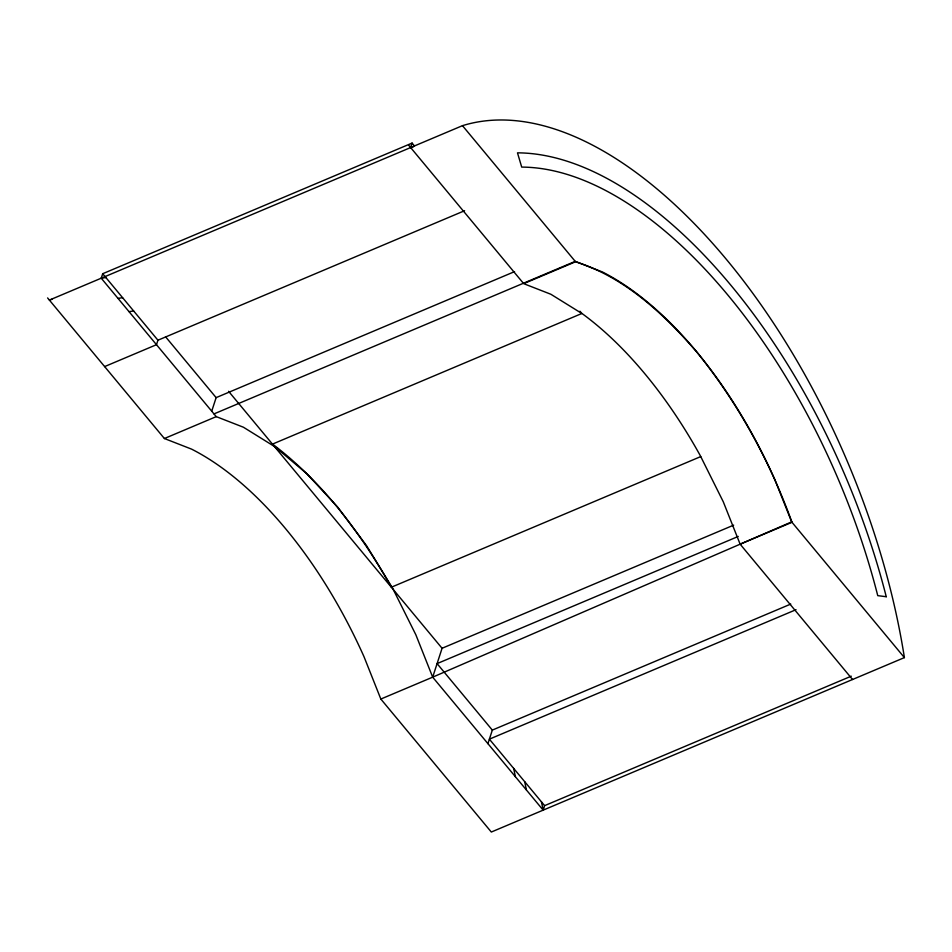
<?xml version="1.0" encoding="UTF-8"?>
<svg xmlns="http://www.w3.org/2000/svg" width="952" height="952" viewBox="0 0 952 952"><rect width="100%" height="100%" fill="white"/><g stroke="black" fill="none" stroke-linecap="round" stroke-linejoin="round"><path stroke-width="1.43" d="M851.266 676.17L544.615 805.654L543.164 810.14L432.684 677.158L415.857 634.794L392.76 588.491L366.401 545.448L337.484 506.833L306.782 473.691L275.14 446.916L243.403 427.222L216.247 416.631L101.245 278.21L102.697 273.724L412.085 143.086L414.453 145.942M464.588 210.725L157.937 340.209L156.485 344.695L104.625 366.591M211.725 411.193L216.128 397.638L514.556 271.629M412.085 143.086L410.621 147.56L412.942 147.227M47.6 297.94L164.399 438.527L191.554 449.118A316.861 162.149 67.1 0 1 363.997 656.69L380.836 699.054L432.684 677.158L442.073 648.276L733.659 525.147M487.924 743.643L492.327 730.101L790.755 604.08M432.684 677.158L791.659 521.898L904.4 657.606L491.315 832.036L380.836 699.054M904.4 657.606A460.923 235.882 67.1 0 0 462.482 125.664L49.385 300.094A460.923 235.882 67.1 0 1 52.146 299.285M213.986 413.906L575.222 261.372L602.378 271.963A316.861 162.149 67.1 0 1 696.459 351.574L696.614 351.788A316.421 161.935 67.1 0 1 774.821 479.534L791.659 521.898M164.399 438.527L216.247 416.631M700.743 456.591L391.355 587.229L390.82 586.158C360.332 532.561 322.561 482.2 273.2 444.584L272.462 444.12L581.851 313.482L579.982 311.233M738.252 536.44L437.087 663.615L492.327 730.101M740.132 544.187L791.981 522.291C769.716 460.827 737.895 402.851 696.781 351.966C663.615 313.779 624.774 277.306 575.543 261.764L523.695 283.66L550.851 294.251L582.588 313.934A316.861 162.149 67.1 0 1 700.208 455.52L723.294 501.823L740.132 544.187L852.552 679.502M796.027 609.685L489.376 739.168L544.615 805.654M101.245 278.21L105.862 277.532M118 298.369L122.618 297.702M129.02 311.649L133.649 310.971M462.482 125.664L575.222 261.372M408.836 145.406L523.374 283.268M228.575 391.296L442.073 648.276M165.565 336.782L216.128 397.638M102.697 273.724L157.937 340.209M541.45 801.846L543.164 810.14M524.695 781.675L526.408 789.97M513.675 768.407L515.377 776.701M886.252 596.726L877.744 595.643A422.807 216.378 67.1 0 0 521.708 167.1L517.483 152.844A437.932 224.113 67.1 0 1 886.252 596.726"/></g></svg>
